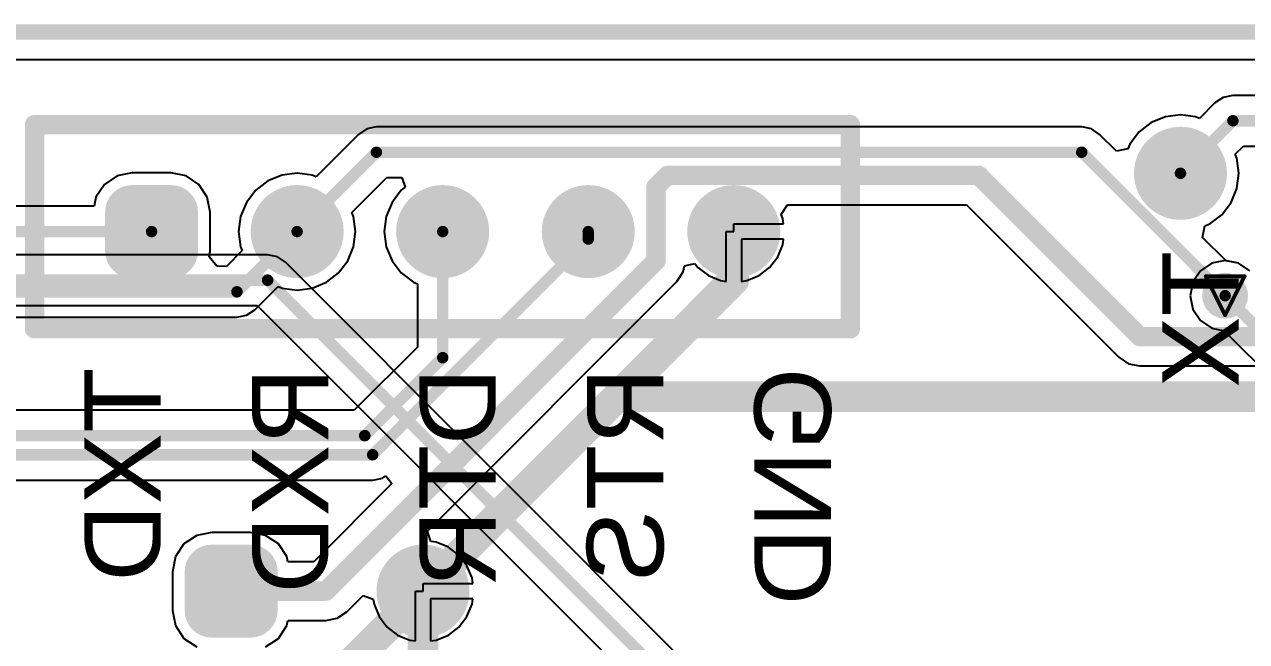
# Model space of a CAD drawing. Header units: millimetres. Extents: x 9.6 to 105, y 7.6 to 66.9.
# Drawn here: x 48 to 63.98, y 58.78 to 66.84 of the extents above; entities that cross this region are included whole.
import ezdxf

# ---------------------------------------------------------------- set-up
doc = ezdxf.new("R2010")
doc.units = ezdxf.units.MM
for name, color, linetype in [('BottomLayer', 5, 'Continuous'), ('BottomOverlay', 54, 'Continuous'), ('BottomPaste', 16, 'Continuous'), ('BottomSolder', 6, 'Continuous'), ('DrillDrawing', 1, 'Continuous'), ('KeepOutLayer', 6, 'Continuous'), ('TopLayer', 1, 'Continuous'), ('TopSolder', 216, 'Continuous'), ('ViaHoleLayer', 16, 'Continuous')]:
    doc.layers.add(name, color=color, linetype=linetype)
doc.styles.add('Arial', font='arial.ttf', dxfattribs={"height": 0.2})

msp = doc.modelspace()

# ---------------------------------------------------------------- hatches: boundary and pattern name
at = {"layer": 'BottomLayer'}
h = msp.add_hatch(color=5, dxfattribs=at)
edge = h.paths.add_edge_path()
edge.add_arc((63.119, 64.897), 0.508, 0, 360)
h = msp.add_hatch(color=5, dxfattribs=at)
edge = h.paths.add_edge_path()
edge.add_arc((49.409, 63.881), 0.254, 180, 270)
edge.add_line((49.409, 63.627), (49.917, 63.627))
edge.add_arc((49.917, 63.881), 0.254, 270, 360)
edge.add_line((50.171, 63.881), (50.171, 64.389))
edge.add_arc((49.917, 64.389), 0.254, 0, 90)
edge.add_line((49.917, 64.643), (49.409, 64.643))
edge.add_arc((49.409, 64.389), 0.254, 90, 180)
edge.add_line((49.155, 64.389), (49.155, 63.881))
h = msp.add_hatch(color=5, dxfattribs=at)
edge = h.paths.add_edge_path()
edge.add_arc((51.567, 64.135), 0.508, 0, 360)
h = msp.add_hatch(color=5, dxfattribs=at)
edge = h.paths.add_edge_path()
edge.add_arc((53.47, 64.135), 0.508, 0, 360)
h = msp.add_hatch(color=5, dxfattribs=at)
edge = h.paths.add_edge_path()
edge.add_arc((55.374, 64.135), 0.508, 0, 360)
h = msp.add_hatch(color=5, dxfattribs=at)
edge = h.paths.add_edge_path()
edge.add_arc((57.277, 64.135), 0.508, 0, 360)
h = msp.add_hatch(color=5, dxfattribs=at)
edge = h.paths.add_edge_path()
edge.add_arc((63.703, 63.297), 0.2, 0, 360)
h = msp.add_hatch(color=5, dxfattribs=at)
edge = h.paths.add_edge_path()
edge.add_arc((50.45, 59.182), 0.254, 180, 270)
edge.add_line((50.45, 58.928), (50.958, 58.928))
edge.add_arc((50.958, 59.182), 0.254, 270, 360)
edge.add_line((51.212, 59.182), (51.212, 59.69))
edge.add_arc((50.958, 59.69), 0.254, 0, 90)
edge.add_line((50.958, 59.944), (50.45, 59.944))
edge.add_arc((50.45, 59.69), 0.254, 90, 180)
edge.add_line((50.196, 59.69), (50.196, 59.182))
h = msp.add_hatch(color=5, dxfattribs=at)
edge = h.paths.add_edge_path()
edge.add_arc((53.213, 59.436), 0.508, 0, 360)
at = {"layer": 'BottomPaste'}
h = msp.add_hatch(color=16, dxfattribs=at)
edge = h.paths.add_edge_path()
edge.add_arc((63.119, 64.897), 0.458, 0, 360)
h = msp.add_hatch(color=16, dxfattribs=at)
edge = h.paths.add_edge_path()
edge.add_arc((49.409, 63.881), 0.204, 180, 270)
edge.add_line((49.409, 63.677), (49.917, 63.677))
edge.add_arc((49.917, 63.881), 0.204, 270, 360)
edge.add_line((50.121, 63.881), (50.121, 64.389))
edge.add_arc((49.917, 64.389), 0.204, 0, 90)
edge.add_line((49.917, 64.593), (49.409, 64.593))
edge.add_arc((49.409, 64.389), 0.204, 90, 180)
edge.add_line((49.205, 64.389), (49.205, 63.881))
h = msp.add_hatch(color=16, dxfattribs=at)
edge = h.paths.add_edge_path()
edge.add_arc((51.567, 64.135), 0.458, 0, 360)
h = msp.add_hatch(color=16, dxfattribs=at)
edge = h.paths.add_edge_path()
edge.add_arc((53.47, 64.135), 0.458, 0, 360)
h = msp.add_hatch(color=16, dxfattribs=at)
edge = h.paths.add_edge_path()
edge.add_arc((55.374, 64.135), 0.458, 0, 360)
h = msp.add_hatch(color=16, dxfattribs=at)
edge = h.paths.add_edge_path()
edge.add_arc((57.277, 64.135), 0.458, 0, 360)
h = msp.add_hatch(color=16, dxfattribs=at)
edge = h.paths.add_edge_path()
edge.add_arc((50.45, 59.182), 0.204, 180, 270)
edge.add_line((50.45, 58.978), (50.958, 58.978))
edge.add_arc((50.958, 59.182), 0.204, 270, 360)
edge.add_line((51.162, 59.182), (51.162, 59.69))
edge.add_arc((50.958, 59.69), 0.204, 0, 90)
edge.add_line((50.958, 59.894), (50.45, 59.894))
edge.add_arc((50.45, 59.69), 0.204, 90, 180)
edge.add_line((50.246, 59.69), (50.246, 59.182))
h = msp.add_hatch(color=16, dxfattribs=at)
edge = h.paths.add_edge_path()
edge.add_arc((53.213, 59.436), 0.458, 0, 360)
at = {"layer": 'BottomSolder'}
h = msp.add_hatch(color=6, dxfattribs=at)
edge = h.paths.add_edge_path()
edge.add_arc((63.119, 64.897), 0.608, 0, 360)
h = msp.add_hatch(color=6, dxfattribs=at)
edge = h.paths.add_edge_path()
edge.add_arc((49.409, 63.881), 0.354, 180, 270)
edge.add_line((49.409, 63.527), (49.917, 63.527))
edge.add_arc((49.917, 63.881), 0.354, 270, 360)
edge.add_line((50.271, 63.881), (50.271, 64.389))
edge.add_arc((49.917, 64.389), 0.354, 0, 90)
edge.add_line((49.917, 64.743), (49.409, 64.743))
edge.add_arc((49.409, 64.389), 0.354, 90, 180)
edge.add_line((49.055, 64.389), (49.055, 63.881))
h = msp.add_hatch(color=6, dxfattribs=at)
edge = h.paths.add_edge_path()
edge.add_arc((51.567, 64.135), 0.608, 0, 360)
h = msp.add_hatch(color=6, dxfattribs=at)
edge = h.paths.add_edge_path()
edge.add_arc((53.47, 64.135), 0.608, 0, 360)
h = msp.add_hatch(color=6, dxfattribs=at)
edge = h.paths.add_edge_path()
edge.add_arc((55.374, 64.135), 0.608, 0, 360)
h = msp.add_hatch(color=6, dxfattribs=at)
edge = h.paths.add_edge_path()
edge.add_arc((57.277, 64.135), 0.608, 0, 360)
h = msp.add_hatch(color=6, dxfattribs=at)
edge = h.paths.add_edge_path()
edge.add_arc((63.703, 63.297), 0.3, 0, 360)
h = msp.add_hatch(color=6, dxfattribs=at)
edge = h.paths.add_edge_path()
edge.add_arc((50.45, 59.182), 0.354, 180, 270)
edge.add_line((50.45, 58.828), (50.958, 58.828))
edge.add_arc((50.958, 59.182), 0.354, 270, 360)
edge.add_line((51.312, 59.182), (51.312, 59.69))
edge.add_arc((50.958, 59.69), 0.354, 0, 90)
edge.add_line((50.958, 60.044), (50.45, 60.044))
edge.add_arc((50.45, 59.69), 0.354, 90, 180)
edge.add_line((50.096, 59.69), (50.096, 59.182))
h = msp.add_hatch(color=6, dxfattribs=at)
edge = h.paths.add_edge_path()
edge.add_arc((53.213, 59.436), 0.608, 0, 360)
at = {"layer": 'TopLayer'}
h = msp.add_hatch(color=1, dxfattribs=at)
edge = h.paths.add_edge_path()
edge.add_arc((63.703, 63.297), 0.2, 0, 360)
at = {"layer": 'TopSolder'}
h = msp.add_hatch(color=216, dxfattribs=at)
edge = h.paths.add_edge_path()
edge.add_arc((63.703, 63.297), 0.3, 0, 360)
at = {"layer": 'ViaHoleLayer'}
h = msp.add_hatch(color=16, dxfattribs=at)
edge = h.paths.add_edge_path()
edge.add_arc((63.703, 63.297), 0.1, 0, 360)

# ---------------------------------------------------------------- linework, layer by layer
at = {"layer": 'BottomLayer'}
for p, q in [((13.302, 66.385), (98.982, 66.385)), ((63.678, 65.889), (63.57, 65.817)), ((63.805, 65.914), (63.678, 65.889)), ((89.535, 65.914), (63.805, 65.914)), ((63.57, 65.817), (63.368, 65.614)), ((62.737, 65.559), (62.578, 65.438)), ((62.921, 65.635), (62.737, 65.559)), ((63.119, 65.662), (62.921, 65.635)), ((63.317, 65.635), (63.119, 65.662)), ((63.368, 65.614), (63.317, 65.635)), ((52.369, 65.406), (51.815, 64.852)), ((52.477, 65.478), (52.369, 65.406)), ((52.604, 65.503), (52.477, 65.478)), ((61.828, 65.503), (52.604, 65.503)), ((61.955, 65.478), (61.828, 65.503)), ((62.062, 65.406), (61.955, 65.478)), ((62.281, 65.187), (62.062, 65.406)), ((62.578, 65.438), (62.457, 65.279)), ((62.431, 65.217), (62.281, 65.187)), ((62.457, 65.279), (62.431, 65.217)), ((63.836, 65.146), (63.942, 65.251)), ((63.942, 65.251), (64.236, 65.251)), ((63.857, 65.095), (63.836, 65.146)), ((63.884, 64.897), (63.857, 65.095)), ((49.409, 64.903), (49.212, 64.864)), ((49.917, 64.903), (49.409, 64.903)), ((50.114, 64.864), (49.917, 64.903)), ((51.567, 64.9), (51.369, 64.873)), ((51.764, 64.873), (51.567, 64.9)), ((63.857, 64.699), (63.884, 64.897)), ((49.046, 64.752), (48.934, 64.586)), ((49.212, 64.864), (49.046, 64.752)), ((50.28, 64.752), (50.114, 64.864)), ((50.392, 64.586), (50.28, 64.752)), ((51.184, 64.797), (51.026, 64.676)), ((51.369, 64.873), (51.184, 64.797)), ((51.815, 64.852), (51.764, 64.873)), ((52.284, 64.384), (52.741, 64.841)), ((52.741, 64.841), (52.936, 64.841)), ((52.936, 64.841), (52.979, 64.714)), ((48.934, 64.586), (48.911, 64.466)), ((50.431, 64.389), (50.392, 64.586)), ((51.026, 64.676), (50.904, 64.517)), ((52.929, 64.676), (52.808, 64.517)), ((52.979, 64.714), (52.929, 64.676)), ((63.781, 64.515), (63.857, 64.699)), ((48.911, 64.466), (42.774, 64.466)), ((50.904, 64.517), (50.828, 64.333)), ((52.808, 64.517), (52.732, 64.333)), ((57.897, 64.359), (57.981, 64.486)), ((57.981, 64.486), (60.32, 64.486)), ((60.32, 64.486), (62.314, 62.492)), ((63.66, 64.356), (63.781, 64.515)), ((50.431, 63.881), (50.431, 64.389)), ((50.828, 64.333), (50.802, 64.135)), ((52.305, 64.333), (52.284, 64.384)), ((52.331, 64.135), (52.305, 64.333)), ((52.732, 64.333), (52.706, 64.135)), ((57.918, 64.307), (57.897, 64.359)), ((57.928, 64.235), (57.918, 64.307)), ((63.501, 64.235), (63.66, 64.356)), ((50.802, 64.135), (50.828, 63.937)), ((52.305, 63.937), (52.331, 64.135)), ((52.706, 64.135), (52.732, 63.937)), ((57.177, 63.484), (57.177, 64.135)), ((57.177, 64.135), (57.277, 64.135)), ((57.277, 64.135), (57.277, 64.235)), ((57.277, 64.235), (57.928, 64.235)), ((63.409, 64.059), (63.439, 64.209)), ((63.439, 64.209), (63.501, 64.235)), ((50.828, 63.937), (50.849, 63.886)), ((52.229, 63.753), (52.305, 63.937)), ((52.732, 63.937), (52.808, 63.753)), ((57.928, 64.035), (57.377, 64.035)), ((57.377, 64.035), (57.377, 63.484)), ((57.852, 63.803), (57.918, 63.963)), ((57.918, 63.963), (57.928, 64.035)), ((63.715, 63.753), (63.409, 64.059)), ((50.416, 63.806), (50.431, 63.881)), ((50.517, 63.683), (50.416, 63.806)), ((50.849, 63.886), (50.643, 63.68)), ((57.746, 63.666), (57.852, 63.803)), ((50.643, 63.68), (50.517, 63.683)), ((52.107, 63.594), (52.229, 63.753)), ((52.808, 63.753), (52.929, 63.594)), ((56.616, 63.607), (56.632, 63.686)), ((56.632, 63.686), (56.768, 63.718)), ((56.768, 63.718), (56.808, 63.666)), ((56.808, 63.666), (56.945, 63.56)), ((57.609, 63.56), (57.746, 63.666)), ((63.879, 63.721), (63.715, 63.753)), ((64.028, 63.621), (63.879, 63.721)), ((51.764, 63.397), (51.949, 63.473)), ((51.949, 63.473), (52.107, 63.594)), ((52.929, 63.594), (53.088, 63.473)), ((53.088, 63.473), (53.139, 63.452)), ((53.139, 63.452), (53.139, 62.624)), ((53.271, 60.22), (56.533, 63.482)), ((56.533, 63.482), (56.616, 63.607)), ((56.945, 63.56), (57.105, 63.494)), ((57.105, 63.494), (57.177, 63.484)), ((57.377, 63.484), (57.449, 63.494)), ((57.449, 63.494), (57.609, 63.56)), ((51.013, 63.113), (51.318, 63.418)), ((51.318, 63.418), (51.369, 63.397)), ((51.369, 63.397), (51.567, 63.37)), ((51.567, 63.37), (51.764, 63.397)), ((43.444, 63.016), (50.779, 63.016)), ((50.779, 63.016), (50.906, 63.041)), ((50.906, 63.041), (51.013, 63.113)), ((53.139, 62.624), (52.314, 61.799)), ((62.314, 62.492), (62.314, 62.492)), ((62.314, 62.492), (62.439, 62.408)), ((62.439, 62.408), (62.586, 62.379)), ((62.586, 62.379), (71.339, 62.379)), ((52.314, 61.799), (45.085, 61.799)), ((52.555, 60.887), (52.681, 60.912)), ((52.681, 60.912), (52.725, 60.941)), ((52.725, 60.941), (52.805, 60.842)), ((45.353, 60.887), (52.555, 60.887)), ((52.805, 60.842), (51.784, 59.82)), ((50.254, 60.165), (50.087, 60.053)), ((50.45, 60.204), (50.254, 60.165)), ((50.958, 60.204), (50.45, 60.204)), ((51.155, 60.165), (50.958, 60.204)), ((51.322, 60.053), (51.155, 60.165)), ((53.316, 60.086), (53.271, 60.22)), ((50.087, 60.053), (49.976, 59.887)), ((51.433, 59.887), (51.322, 60.053)), ((53.385, 60.077), (53.316, 60.086)), ((53.545, 60.011), (53.385, 60.077)), ((53.682, 59.905), (53.545, 60.011)), ((49.976, 59.887), (49.937, 59.69)), ((51.446, 59.82), (51.433, 59.887)), ((51.784, 59.82), (51.446, 59.82)), ((53.788, 59.768), (53.682, 59.905)), ((49.937, 59.69), (49.937, 59.182)), ((53.854, 59.608), (53.788, 59.768)), ((53.213, 59.436), (53.213, 59.536)), ((53.213, 59.536), (53.864, 59.536)), ((53.864, 59.536), (53.854, 59.608)), ((52.215, 59.164), (52.429, 59.378)), ((52.429, 59.378), (52.563, 59.333)), ((52.563, 59.333), (52.572, 59.264)), ((53.113, 58.785), (53.113, 59.436)), ((53.113, 59.436), (53.213, 59.436)), ((53.864, 59.336), (53.313, 59.336)), ((53.313, 59.336), (53.313, 58.785)), ((53.854, 59.264), (53.864, 59.336)), ((49.937, 59.182), (49.976, 58.985)), ((52.09, 59.081), (52.215, 59.164)), ((52.572, 59.264), (52.638, 59.104)), ((53.788, 59.104), (53.854, 59.264)), ((49.976, 58.985), (50.087, 58.819)), ((51.322, 58.819), (51.433, 58.985)), ((51.433, 58.985), (51.446, 59.052)), ((51.446, 59.052), (51.943, 59.052)), ((51.943, 59.052), (52.09, 59.081)), ((51.943, 59.052), (51.943, 59.052)), ((52.638, 59.104), (52.744, 58.967)), ((53.682, 58.967), (53.788, 59.104)), ((50.087, 58.819), (50.254, 58.707)), ((51.155, 58.707), (51.322, 58.819)), ((52.744, 58.967), (52.881, 58.861)), ((52.881, 58.861), (53.041, 58.795)), ((53.385, 58.795), (53.545, 58.861)), ((53.545, 58.861), (53.682, 58.967)), ((53.041, 58.795), (53.113, 58.785)), ((53.313, 58.785), (53.385, 58.795))]:
    msp.add_line(p, q, dxfattribs=at)
for points, const_width in [([(63.119, 64.897), (63.805, 65.583)], 0.15), ([(63.805, 65.583), (89.535, 65.583)], 0.15), ([(51.567, 64.135), (52.604, 65.172)], 0.15), ([(52.604, 65.172), (61.828, 65.172)], 0.15), ([(61.828, 65.172), (63.703, 63.297)], 0.15), ([(56.261, 64.721), (56.41, 64.87)], 0.254), ([(56.41, 64.87), (60.479, 64.87)], 0.254), ([(60.479, 64.87), (62.586, 62.763)], 0.254), ([(56.261, 63.754), (56.261, 64.721)], 0.254), ([(57.277, 63.5), (57.277, 64.135)], 0.4), ([(42.774, 64.135), (49.663, 64.135)], 0.15), ([(50.779, 63.348), (51.567, 64.135)], 0.15), ([(52.555, 61.218), (55.374, 64.037)], 0.15), ([(53.47, 62.487), (53.47, 64.135)], 0.15), ([(55.374, 64.037), (55.374, 64.135)], 0.15), ([(51.943, 59.436), (56.261, 63.754)], 0.254), ([(55.753, 61.976), (57.277, 63.5)], 0.4), ([(43.307, 63.348), (50.779, 63.348)], 0.15), ([(62.586, 62.763), (79.07, 62.763)], 0.254), ([(52.451, 61.468), (53.47, 62.487)], 0.15), ([(53.213, 59.436), (55.753, 61.976)], 0.4), ([(55.753, 61.976), (72.009, 61.976)], 0.4), ([(45.085, 61.468), (52.451, 61.468)], 0.15), ([(45.216, 61.218), (52.555, 61.218)], 0.15), ([(51.638, 57.861), (53.213, 59.436)], 0.4), ([(53.213, 44.45), (53.213, 59.436)], 0.4), ([(50.704, 59.436), (51.943, 59.436)], 0.254)]:
    msp.add_lwpolyline(points, dxfattribs=dict(at, const_width=const_width))
for points, const_width in [([(63.767, 65.583, 1), (63.842, 65.583, 1)], 0.075), ([(63.767, 65.583, 1), (63.842, 65.583, 1)], 0.075), ([(52.566, 65.172, 1), (52.641, 65.172, 1)], 0.075), ([(52.566, 65.172, 1), (52.641, 65.172, 1)], 0.075), ([(61.79, 65.172, 1), (61.865, 65.172, 1)], 0.075), ([(61.79, 65.172, 1), (61.865, 65.172, 1)], 0.075), ([(56.346, 64.87, 1), (56.473, 64.87, 1)], 0.127), ([(56.346, 64.87, 1), (56.473, 64.87, 1)], 0.127), ([(60.415, 64.87, 1), (60.542, 64.87, 1)], 0.127), ([(60.415, 64.87, 1), (60.542, 64.87, 1)], 0.127), ([(63.081, 64.897, 1), (63.157, 64.897, 1)], 0.075), ([(56.197, 64.721, 1), (56.324, 64.721, 1)], 0.127), ([(56.197, 64.721, 1), (56.324, 64.721, 1)], 0.127), ([(57.177, 64.135, 1), (57.377, 64.135, 1)], 0.2), ([(49.626, 64.135, 1), (49.701, 64.135, 1)], 0.075), ([(51.529, 64.135, 1), (51.604, 64.135, 1)], 0.075), ([(51.529, 64.135, 1), (51.604, 64.135, 1)], 0.075), ([(53.433, 64.135, 1), (53.508, 64.135, 1)], 0.075), ([(55.336, 64.135, 1), (55.411, 64.135, 1)], 0.075), ([(55.336, 64.037, 1), (55.411, 64.037, 1)], 0.075), ([(55.336, 64.037, 1), (55.411, 64.037, 1)], 0.075), ([(56.197, 63.754, 1), (56.324, 63.754, 1)], 0.127), ([(56.197, 63.754, 1), (56.324, 63.754, 1)], 0.127), ([(57.177, 63.5, 1), (57.377, 63.5, 1)], 0.2), ([(57.177, 63.5, 1), (57.377, 63.5, 1)], 0.2), ([(50.742, 63.348, 1), (50.817, 63.348, 1)], 0.075), ([(50.742, 63.348, 1), (50.817, 63.348, 1)], 0.075), ([(63.666, 63.297, 1), (63.741, 63.297, 1)], 0.075), ([(62.522, 62.763, 1), (62.649, 62.763, 1)], 0.127), ([(62.522, 62.763, 1), (62.649, 62.763, 1)], 0.127), ([(53.433, 62.487, 1), (53.508, 62.487, 1)], 0.075), ([(53.433, 62.487, 1), (53.508, 62.487, 1)], 0.075), ([(55.653, 61.976, 1), (55.853, 61.976, 1)], 0.2), ([(55.653, 61.976, 1), (55.853, 61.976, 1)], 0.2), ([(55.653, 61.976, 1), (55.853, 61.976, 1)], 0.2), ([(52.413, 61.468, 1), (52.489, 61.468, 1)], 0.075), ([(52.413, 61.468, 1), (52.489, 61.468, 1)], 0.075), ([(52.517, 61.218, 1), (52.592, 61.218, 1)], 0.075), ([(52.517, 61.218, 1), (52.592, 61.218, 1)], 0.075), ([(53.113, 59.436, 1), (53.313, 59.436, 1)], 0.2), ([(53.113, 59.436, 1), (53.313, 59.436, 1)], 0.2), ([(53.113, 59.436, 1), (53.313, 59.436, 1)], 0.2), ([(50.641, 59.436, 1), (50.768, 59.436, 1)], 0.127), ([(51.88, 59.436, 1), (52.007, 59.436, 1)], 0.127), ([(51.88, 59.436, 1), (52.007, 59.436, 1)], 0.127)]:
    msp.add_lwpolyline(points, format="xyb", close=True, dxfattribs=dict(at, const_width=const_width))
at = {"layer": 'BottomOverlay', "const_width": 0.254}
for points in [[(48.133, 65.532), (58.801, 65.532)], [(48.133, 62.865), (48.133, 65.532)], [(58.801, 62.865), (58.801, 65.532)], [(48.133, 62.865), (58.801, 62.865)]]:
    msp.add_lwpolyline(points, dxfattribs=at)
at = {"layer": 'BottomOverlay', "const_width": 0.127}
for points in [[(48.069, 65.532, 1), (48.196, 65.532, 1)], [(48.069, 65.532, 1), (48.196, 65.532, 1)], [(58.737, 65.532, 1), (58.864, 65.532, 1)], [(58.737, 65.532, 1), (58.864, 65.532, 1)], [(48.069, 62.865, 1), (48.196, 62.865, 1)], [(48.069, 62.865, 1), (48.196, 62.865, 1)], [(58.737, 62.865, 1), (58.864, 62.865, 1)], [(58.737, 62.865, 1), (58.864, 62.865, 1)]]:
    msp.add_lwpolyline(points, format="xyb", close=True, dxfattribs=at)
at = {"layer": 'DrillDrawing', "const_width": 0.0508}
for points in [[(63.449, 63.551), (63.957, 63.551)], [(63.449, 63.551), (63.703, 63.043)], [(63.703, 63.043), (63.957, 63.551)]]:
    msp.add_lwpolyline(points, dxfattribs=at)
at = {"layer": 'DrillDrawing', "const_width": 0.0254}
for points in [[(63.437, 63.551, 1), (63.462, 63.551, 1)], [(63.437, 63.551, 1), (63.462, 63.551, 1)], [(63.944, 63.551, 1), (63.97, 63.551, 1)], [(63.944, 63.551, 1), (63.97, 63.551, 1)], [(63.69, 63.043, 1), (63.716, 63.043, 1)], [(63.69, 63.043, 1), (63.716, 63.043, 1)]]:
    msp.add_lwpolyline(points, format="xyb", close=True, dxfattribs=at)
at = {"layer": 'KeepOutLayer', "const_width": 0.2}
msp.add_lwpolyline([(13.277, 66.742), (101.277, 66.742)], dxfattribs=at)
at = {"layer": 'TopLayer'}
for p, q in [((13.302, 66.385), (82.283, 66.385)), ((51.181, 63.831), (28.829, 63.831)), ((51.308, 63.806), (51.181, 63.831)), ((51.415, 63.734), (51.308, 63.806)), ((57.924, 57.225), (51.415, 63.734)), ((63.379, 63.621), (63.279, 63.472)), ((63.528, 63.721), (63.379, 63.621)), ((63.703, 63.756), (63.528, 63.721)), ((63.879, 63.721), (63.703, 63.756)), ((64.028, 63.621), (63.879, 63.721)), ((63.279, 63.472), (63.244, 63.297)), ((63.244, 63.297), (63.279, 63.121)), ((43.205, 63.169), (51.044, 63.169)), ((51.044, 63.169), (57.456, 56.757)), ((63.279, 63.121), (63.379, 62.972)), ((63.379, 62.972), (63.528, 62.873)), ((63.528, 62.873), (63.691, 62.84)), ((63.691, 62.84), (66.232, 60.299))]:
    msp.add_line(p, q, dxfattribs=at)
at = {"layer": 'TopLayer', "const_width": 0.15}
for points in [[(28.829, 63.5), (51.181, 63.5)], [(51.181, 63.5), (57.912, 56.769)], [(63.703, 63.297), (66.563, 60.437)]]:
    msp.add_lwpolyline(points, dxfattribs=at)
at = {"layer": 'TopLayer', "const_width": 0.075}
for points in [[(51.143, 63.5, 1), (51.219, 63.5, 1)], [(51.143, 63.5, 1), (51.219, 63.5, 1)], [(63.666, 63.297, 1), (63.741, 63.297, 1)]]:
    msp.add_lwpolyline(points, format="xyb", close=True, dxfattribs=at)

# ---------------------------------------------------------------- texts
at = {"layer": 'BottomOverlay', "style": 'Arial', "text_generation_flag": 2}
for s, p in [('TX', (63.881, 63.881)), ('TXD', (49.784, 62.357)), ('RXD', (51.975, 62.357)), ('DTR', (54.165, 62.357)), ('RTS', (56.356, 62.357)), ('GND', (58.547, 62.357))]:
    msp.add_text(s, height=1, rotation=90, dxfattribs=at).set_placement(p)

doc.saveas('drawing.dxf')
